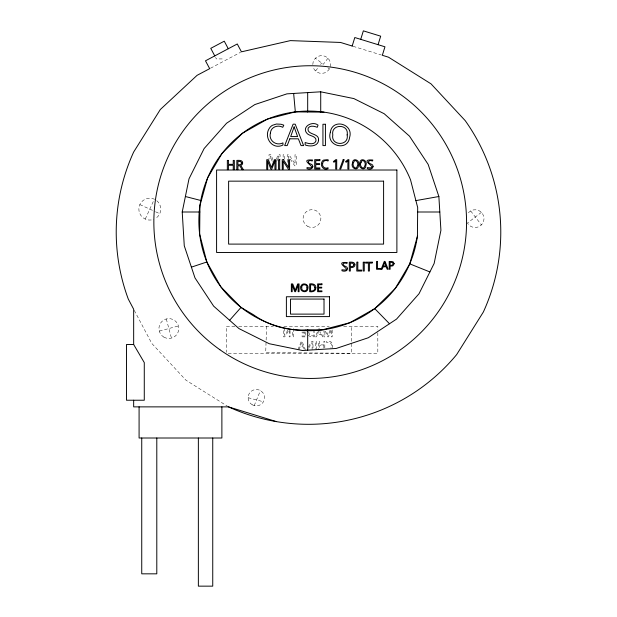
<?xml version="1.0" encoding="UTF-8"?>
<svg xmlns="http://www.w3.org/2000/svg" width="617" height="617" viewBox="0 0 617 617"><rect width="100%" height="100%" fill="white"/><g stroke="black" fill="none" stroke-linecap="round" stroke-linejoin="round"><path stroke-width="0.46" stroke-dasharray="3.08 2.31" d="M266.59 326.239L265.711 352.577L351.358 353.271L351.358 326.239M278.776 158.654L278.884 155.962L276.74 161.353M308.739 331.907L309.557 335.193L313.336 336.034L313.336 331.298M318.742 330.789L317.778 333.357L320.462 333.357L319.814 331.645M330.056 330.28L328.082 335.417L326.378 331.136M276.516 158.87L278.136 154.682L280.072 154.682L280.072 159.333M298.003 349.677L301.273 341.34L302.083 341.34L305.369 349.677M299.006 349.677L300.039 347.039L303.363 347.039L304.389 349.677M317.4 331.869L315.441 336.874L316.444 336.874L317.477 334.229L320.801 334.229L321.827 336.874L322.807 336.874L320.832 331.869M254.196 405.616L260.428 390.576M332.039 348.065L332.602 345.512L331.853 342.805A3.424 3.424 0 0 0 330.735 341.772L327.372 341.371L326.316 341.733L326.725 342.558C330.257 340.391 333.111 345.343 330.805 348.05M145.25 219.089L154.35 199.175A10.952 10.952 0 0 0 138.864 208.739A10.952 10.952 0 0 0 153.625 219.397M287.962 330.11L284.437 335.509L284.468 328.568M308.384 346.769L311.909 341.371L312.996 341.371L312.996 348.752M308.623 348.127L312.194 342.705L312.102 349.677M315.603 70.947L318.364 67.353M320.578 64.469L321.681 63.034M327.974 58.206L323.308 64.284L315.387 58.206M481.422 212.348L467.424 223.092A8.893 8.893 0 0 0 480.844 225.46A8.893 8.893 0 0 0 480.844 211.824A8.893 8.893 0 0 0 467.424 214.192M210.482 68.232L240.622 52.268M159.294 331.105L178.46 325.969M222.182 58.924L216.366 58.924L215.564 57.412M234.9 326.239L226.254 326.239L226.254 352.338M238.74 326.239L273.331 326.239M283.928 326.239L329.2 326.239M343.654 326.239L377.82 326.239L377.82 329.972M318.711 328.529L319.521 328.529M304.852 332.1L301.404 332.1L301.404 332.949L304.852 332.949L304.852 336.01L301.189 336.01L301.189 336.874L305.816 336.874L305.816 329.486M228.182 353.271L377.82 353.271L377.82 330.897M248.111 397.687L263.436 401.79M353.094 46.314L381.429 55.021M139.843 204.582L154.782 211.407M155.607 211.793L159.757 213.683M228.498 406.873L185.972 380.211L151.797 343.445L134.12 310.081M327.866 67.777L329.385 68.942M308.299 335.178L310.15 336.604L314.3 336.874L314.3 331.337M470.678 210.937L481.422 224.935M325.506 331.152L327.712 336.874L328.491 336.874L331.352 329.509L331.275 336.874L332.17 336.874L332.17 329.486M272.899 159.71L270.971 154.682L269.012 154.682L269.012 159.333M272.236 161.353L270.169 155.947L270.215 160.52M166.305 318.958L171.441 338.124M288.671 158.746L288.579 156.479L294.741 165.85L296.222 165.85L296.222 154.682L295.011 154.682L295.119 164.014L288.964 154.682L287.499 154.682L287.499 163.058M324.904 331.522L324.904 336.874L323.94 336.874L323.94 330.411M324.827 347.834L324.827 341.371L323.863 341.371L323.863 344.903L319.483 344.903L319.483 341.371L318.519 341.371L318.519 349.677M323.863 348.111L323.863 345.767L319.483 345.767L319.483 348.898M316.243 349.677L316.243 341.371L315.279 341.371L315.279 348.752M293.299 328.568L293.299 336.874L292.335 336.874L292.335 330.411M290.052 330.411L290.052 336.874L289.165 336.874L289.257 329.902L284.668 336.874L283.565 336.874L283.565 328.568M284.437 159.333L284.437 154.682L283.141 154.682L283.141 159.333M156.772 200.695A10.952 10.952 0 0 1 156.147 218.056M312.788 64.5A8.893 8.893 0 0 1 323.223 55.738A8.893 8.893 0 0 1 330.041 67.538A8.893 8.893 0 0 1 317.231 72.197L315.387 70.785A8.893 8.893 0 0 1 313.089 66.798M301.69 342.396L300.34 346.168L303.024 346.168L301.69 342.396M307.536 226.262A8.893 8.893 0 0 0 320.879 218.557A8.893 8.893 0 0 0 307.536 210.852A8.893 8.893 0 0 0 307.536 226.262M252.214 404.798A8.214 8.214 0 0 0 264.531 397.687A8.214 8.214 0 0 0 252.214 390.576A8.214 8.214 0 0 0 252.214 404.798M163.914 337.129A9.918 9.918 0 0 0 178.799 328.537A9.918 9.918 0 0 0 163.914 319.945A9.918 9.918 0 0 0 163.914 337.129"/><path stroke-width="0.93" d="M417.424 236.218L417.686 207.551L410.521 179.794A109.826 109.826 0 0 0 235.224 139.249A109.826 109.826 0 0 0 257.081 317.84A109.826 109.826 0 0 0 417.424 236.218L409.75 263.845L395.188 288.54L374.735 308.623L349.777 322.737L322.02 329.902L307.682 329.771A82.447 82.447 0 0 1 253.379 314.685L241.031 307.405L220.94 286.951L206.834 261.994L199.669 234.236L199.931 205.569L207.597 177.943L222.159 153.247L242.62 133.156L267.577 119.05L295.335 111.885L324.002 112.147M182.223 212.001L189.003 178.837L204.127 148.558L226.578 123.223L254.821 104.566L286.928 93.853L320.717 91.81L353.88 98.589L384.167 113.713L409.495 136.164L428.159 164.407L438.872 196.514L440.916 230.303L434.137 263.467L419.012 293.746L396.561 319.082L368.318 337.746L336.211 348.458L302.423 350.495L269.259 343.723L238.972 328.591L213.644 306.14L194.98 277.905L184.267 245.79L182.223 212.001L199.869 212.001M352.184 46.028L354.798 37.529L384.954 46.799L382.339 55.299L388.502 57.196L431.028 83.858L465.203 120.624A192.273 192.273 0 0 1 483.342 312.04L456.673 354.567A192.273 192.273 0 0 1 228.498 406.873L133.665 406.873L133.665 400.225M360.737 39.349L363.351 30.85L380.681 36.179L378.067 44.679M229.609 320.292L241.031 307.405M191.393 267.146L206.834 261.994M415.897 200.61L438.872 196.514M417.647 212.001L439.805 212.001M133.665 344.502L126.485 344.502L126.485 400.225L144.278 400.225L144.278 362.595L133.665 344.502L133.665 309.233L128.297 299.091A192.273 192.273 0 0 1 133.658 152.029L160.327 109.502L197.085 75.328L209.687 68.657L205.476 60.821L237.275 43.969L241.44 51.836L290.368 40.614L340.53 42.45L352.346 46.082M185.393 196.514L201.304 200.61M228.498 406.873L276.47 421.627M409.75 263.845L429.902 271.95M374.735 308.623L389.497 323.748M228.267 48.743L224.264 41.185L210.759 48.342L214.762 55.9M293.646 93.445L295.335 111.885M320.717 91.81L320.717 112.117M307.682 92.596L307.682 111.993M307.682 329.771L307.682 350.178M221.881 406.873L221.881 438.008L139.087 438.008L139.087 406.873M212.742 438.008L212.742 586.15L198.365 586.15L198.365 438.008M156.795 438.008L156.795 573.833L141.74 573.833L141.74 438.008M335.741 160.767L335.687 168.919L336.712 168.919L336.712 159.664L335.825 159.664L333.381 161.554L333.936 162.279L335.741 160.767M347.911 160.767L347.857 168.919L348.883 168.919L348.883 159.664L347.996 159.664L345.551 161.554L346.106 162.279L347.911 160.767M275.012 160.782L274.92 169.089L276.015 169.089L276.015 159.71L274.388 159.71L271.387 167.446L268.364 159.71L266.721 159.71L266.721 169.089L267.732 169.089L267.639 160.775L270.871 169.089L271.75 169.089L275.012 160.782M298.227 284.815L298.15 291.694L299.06 291.694L299.06 283.92L297.71 283.92L295.227 290.329L292.72 283.92L291.363 283.92L291.363 291.694L292.196 291.694L292.119 284.807L294.795 291.694L295.528 291.694L298.227 284.815M352.461 163.143C350.201 168.302 358.415 171.75 358.485 165.402C360.729 160.273 352.523 156.811 352.461 163.143M359.873 163.143C357.613 168.302 365.827 171.75 365.896 165.402C368.141 160.273 359.935 156.811 359.873 163.143M306.981 287.8C307.767 291.941 300.965 291.926 301.744 287.8C300.988 283.697 307.752 283.681 306.981 287.8M347.163 134.899C349.33 146.268 330.658 146.244 332.787 134.899C330.72 123.631 349.284 123.593 347.163 134.899M270.431 133.002C268.356 140.499 276.138 146.352 282.956 142.882L282.956 145.057C272.128 150.417 263.174 136.889 269.56 127.95A8.792 8.792 0 0 1 272.436 125.297L276.401 124.032L281.067 124.256L283.789 125.174L282.74 127.31C277.935 124.449 270.747 126.986 270.431 133.002M300.841 286.89C299.122 291.833 307.382 293.869 307.875 288.679C309.564 283.781 301.327 281.73 300.841 286.89M322.645 163.451C321.742 166.706 325.12 169.243 328.074 167.739L328.074 168.68C323.377 171.009 319.498 165.14 322.267 161.261A3.81 3.81 0 0 1 323.509 160.112L327.257 159.664L328.437 160.065L327.982 160.983C325.899 159.749 322.784 160.844 322.645 163.451M330.319 132.408C326.054 146.198 347.811 151.751 349.631 137.321C353.819 123.655 332.1 118.055 330.319 132.408M353.595 162.533C351.428 165.657 356.264 170.963 357.343 166.004C359.495 162.911 354.69 157.62 353.595 162.533M361.007 162.533C358.839 165.657 363.675 170.963 364.755 166.004C366.907 162.911 362.102 157.62 361.007 162.533M314.917 287.761C315.194 290.191 312.626 291.332 310.575 290.916L310.575 284.699L313.721 285.139L314.917 287.761M315.873 287.73C316.212 291.131 312.379 292.265 309.665 291.694L309.665 283.92C312.318 283.334 316.174 284.368 315.873 287.73M241.571 163.065L240.738 164.608L237.915 164.862L237.915 161.345L240.715 161.569L241.571 163.065M353.865 264.809L352.901 266.421L350.34 266.667L350.34 263.073L352.963 263.312L353.865 264.809M393.245 263.76L392.389 265.187L390.121 265.403L390.121 262.217L392.443 262.433L393.245 263.76M354.929 264.762C355.045 267.161 352.238 267.817 350.34 267.554L350.34 271.04L349.315 271.04L349.315 262.179C351.274 262.032 355.014 261.863 354.929 264.762M394.186 263.714L392.921 265.827L390.121 266.189L390.121 269.274L389.211 269.274L389.211 261.431L393.037 261.747L394.186 263.714M312.819 166.451C312.757 169.297 308.978 169.474 306.996 168.618L306.996 167.577C321.634 169.644 296.037 158.731 312.58 160.034L312.248 160.975L310.019 160.489L308.323 161.299C307.482 164.415 313.089 163.358 312.819 166.451M318.573 139.92C318.441 146.484 309.719 146.885 305.145 144.91L305.145 142.519C308.346 143.576 314.454 145.25 315.981 140.946C316.752 136.072 310.135 136.21 307.436 133.85C300.726 127.441 312.032 120.338 318.033 125.12L317.261 127.279C314.469 126.292 310.228 125.074 308.207 128.028C306.279 135.208 319.197 132.778 318.573 139.92M347.502 268.68C347.448 271.403 343.831 271.573 341.934 270.755L341.934 269.76C355.947 271.735 331.445 261.292 347.278 262.541L346.955 263.436L344.826 262.973L343.199 263.744C342.396 266.729 347.764 265.719 347.502 268.68M373.084 166.451C373.03 169.297 369.244 169.474 367.262 168.618L367.262 167.577C381.908 169.644 356.31 158.731 372.853 160.034L372.514 160.975L370.285 160.489L368.588 161.299C367.755 164.415 373.354 163.358 373.084 166.451M242.674 163.004L242.211 164.531L240.823 165.472L243.322 169.606L242.057 169.606L239.828 165.78L237.915 165.78L237.915 169.606L236.843 169.606L236.843 160.405C238.833 160.281 242.774 159.98 242.674 163.004M294.124 126.886L290.692 136.573L297.602 136.573L294.124 126.886M384.646 262.395L383.381 265.958L385.926 265.958L384.646 262.395M343.175 159.664L339.728 168.919L340.777 168.919L344.224 159.664L343.175 159.664M289.82 138.81L287.19 145.597L284.684 145.597L293.121 124.171L295.204 124.171L303.595 145.597L301.027 145.597L298.373 138.81L289.82 138.81M383.064 266.783L382.093 269.274L381.167 269.274L384.275 261.392L385.039 261.392L388.132 269.274L387.183 269.274L386.211 266.783L383.064 266.783M325.421 124.256L322.938 124.256L322.938 145.597L325.421 145.597L325.421 124.256M319.868 159.664L314.709 159.664L314.709 168.919L319.868 168.919L319.868 167.955L315.781 167.955L315.781 164.546L319.621 164.546L319.621 163.598L315.781 163.598L315.781 160.621L319.868 160.621L319.868 159.664M279.678 159.71L278.583 159.71L278.583 169.089L279.678 169.089L279.678 159.71M283.481 159.71L282.247 159.71L282.247 169.089L283.257 169.089L283.157 161.214L288.332 169.089L289.574 169.089L289.574 159.71L288.555 159.71L288.648 167.546L283.481 159.71M228.406 160.405L227.341 160.405L227.341 169.606L228.406 169.606L228.406 165.279L233.249 165.279L233.249 169.606L234.321 169.606L234.321 160.405L233.249 160.405L233.249 164.323L228.406 164.323L228.406 160.405M396.885 170.014L216.59 170.014L216.59 252.469L396.885 252.469L396.885 170.014M383.597 181.151L228.614 181.151L228.614 244.101L383.597 244.101L383.597 181.151M377.457 261.431L376.54 261.431L376.54 269.274L380.92 269.274L380.92 268.449L377.457 268.449L377.457 261.431M357.814 262.179L356.78 262.179L356.78 271.04L361.716 271.04L361.716 270.107L357.814 270.107L357.814 262.179M364.254 262.179L363.22 262.179L363.22 271.04L364.254 271.04L364.254 262.179M372.213 262.179L365.572 262.179L365.572 263.097L368.38 263.097L368.38 271.04L369.406 271.04L369.406 263.097L372.213 263.097L372.213 262.179M321.935 283.92L317.608 283.92L317.608 291.694L321.935 291.694L321.935 290.885L318.511 290.885L318.511 288.023L321.727 288.023L321.727 287.229L318.511 287.229L318.511 284.722L321.935 284.722L321.935 283.92M329.493 296.754L286.388 296.754L286.388 316.598L329.493 316.598L329.493 296.754M324.018 299.06L290.491 299.06L290.491 314.115L324.018 314.115L324.018 299.06M219.845 349.692A156.356 156.356 0 0 0 465.889 236.55A156.356 156.356 0 0 0 244.88 80.04A156.356 156.356 0 0 0 219.845 349.692"/></g></svg>
